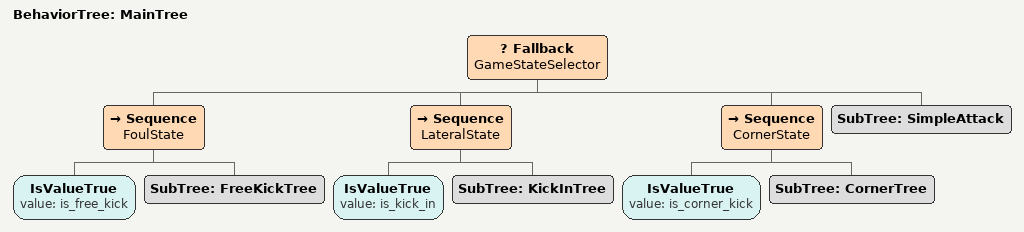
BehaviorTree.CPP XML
<root BTCPP_format="4">
    <include path="free_kick.xml"/>
    <include path="kick_in.xml"/>
    <include path="corner_kick.xml"/>
    <include path="simple_attack.xml"/>

    <BehaviorTree ID="MainTree">
        <Fallback name="GameStateSelector">
            <Sequence name="FoulState">
                <IsValueTrue value="is_free_kick"/>
                <SubTree ID="FreeKickTree"/>
            </Sequence>
            <Sequence name="LateralState">
                <IsValueTrue value="is_kick_in"/>
                <SubTree ID="KickInTree"/>
            </Sequence>
            <Sequence name="CornerState">
                <IsValueTrue value="is_corner_kick"/>
                <SubTree ID="CornerTree"/>
            </Sequence>
            <SubTree ID="SimpleAttack"/>
        </Fallback>
    </BehaviorTree>
</root>
